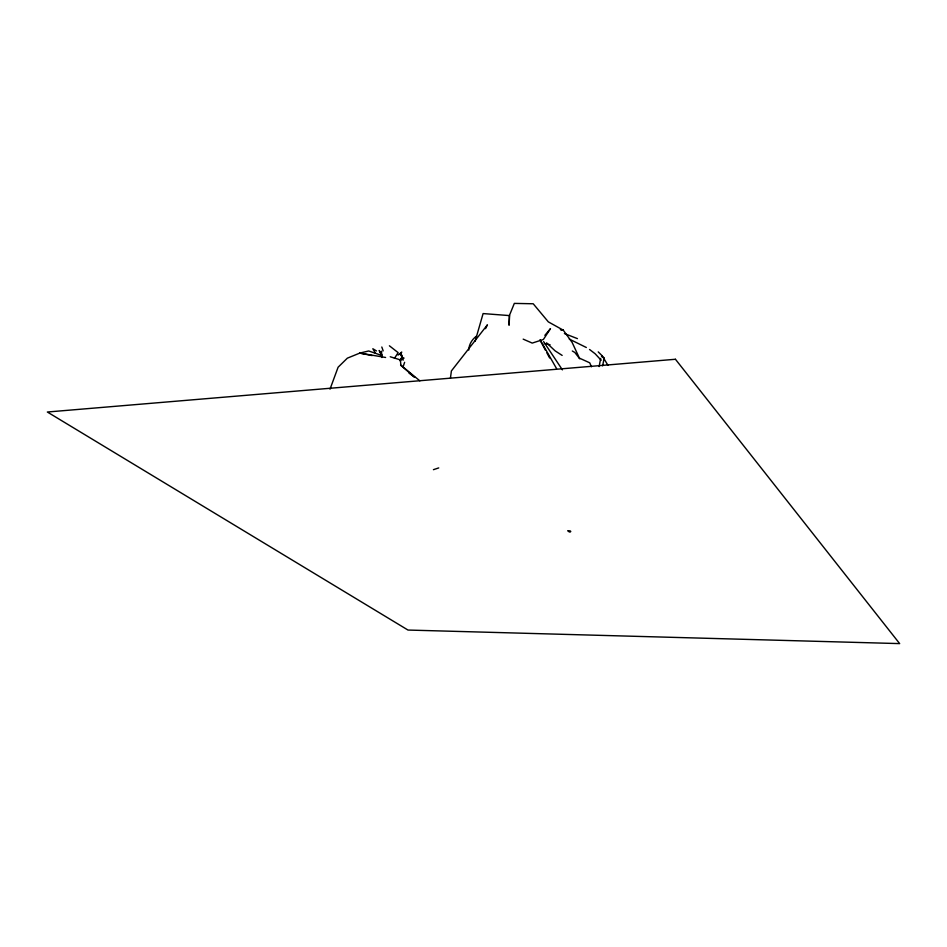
<?xml version="1.0" encoding="UTF-8"?>
<svg xmlns="http://www.w3.org/2000/svg" width="947" height="947" viewBox="0 0 947 947"><rect width="100%" height="100%" fill="white"/><g stroke="black" fill="none" stroke-linecap="round" stroke-linejoin="round"><path stroke-width="1.42" d="M330.006 389.193L338.103 367.223L347.348 358.167L359.777 353.101L368.679 350.97L381.452 355.362L381.629 351.183M381.878 357.516L382.15 354.924L379.179 350.473L381.452 355.362M450.441 378.113L451.388 370.94L487.421 324.821L485.527 328.668M468.753 350.07C468.907 344.554 472.02 339.393 476.424 336.185M602.647 365.85L604.198 357.717L601.487 356.546M599.108 366.584L600.682 358.38M475.134 341.263L483.1 313.575L509.616 315.6L509.048 325.235L509.356 315.6L514.328 303.395L533.22 303.774L548.325 321.873L563.276 330.172L572.106 342.388L579.742 358.818L574.853 352.485L572.308 350.994M402.972 367.187L404.618 362.31M394.449 358.38L398.142 352.639L389.395 345.797M399.906 360.712L402.286 357.137L400.451 354.462L401.729 352.071L398.095 355.078M399.894 360.168L402.286 357.137M544.868 335.345L550.467 328.668L543.389 339.488L532.214 343.086L523.182 339.133M400.332 360.405L404.038 358.084L401.445 356.936M433.43 469.676L438.733 467.913M385.595 357.469L359.777 353.101L372.207 355.587M544.312 343.572L550.077 344.755M390.247 356.77L400.439 359.907L400.853 365.4L414.833 377.403L409.021 373.106M564.4 333.557L577.433 338.624M569.289 339.085L586.323 347.49M579.162 358.013L589.744 362.831L591.425 366.785M376.48 350.935L372.834 348.745L375.521 353.338M400.155 354.166L402.238 355.504M562.151 355.409L555.108 350.863L546.573 342.838M401.078 358.522L403.268 360.097M589.555 349.479L595.154 353.776L601.167 360.262M400.581 364.962L419.852 380.836M598.22 351.893L601.996 355.622M602.28 355.942L607.962 365.293M543.602 341.618L562.411 369.875M540.204 339.89L556.564 368.596M540.027 340.091L545.508 350.319M546.881 352.864L549.615 357.978M381.807 347.016L383.18 350.887M568.022 530.841C570.058 533.99 572.994 530.119 568.022 530.841M675.436 359.268L47.35 412.016L407.991 630.051L899.65 643.605L675.436 359.268M563.276 330.172L560.47 329.544L563.276 330.172"/></g></svg>
